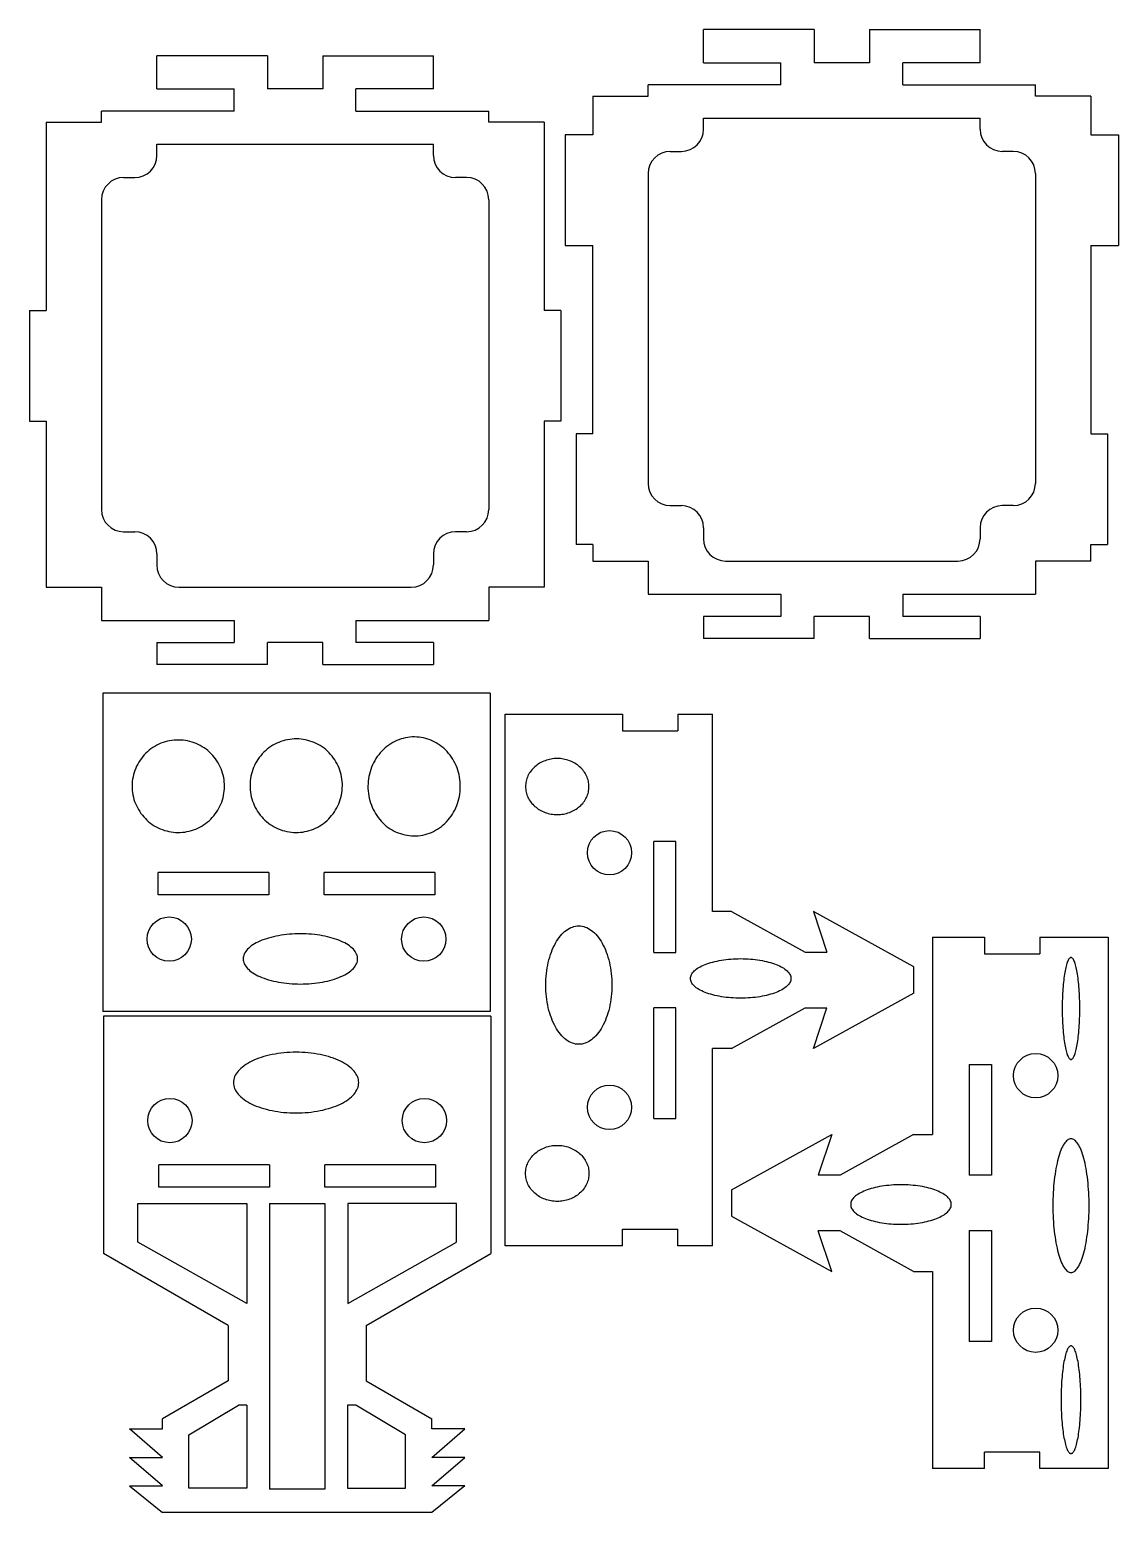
# Model space of a CAD drawing. Header units: inches. Extents: x 24 to 382, y 5 to 151.
# Drawn here: x 283.5 to 381.9, y 16.6 to 150.6 of the extents above; entities that cross this region are included whole.
import ezdxf

# ---------------------------------------------------------------- set-up
doc = ezdxf.new("R2010")
doc.units = ezdxf.units.IN
doc.header["$MEASUREMENT"] = 0
doc.layers.add('LAYER01', color=7, linetype='Continuous')

msp = doc.modelspace()

# ---------------------------------------------------------------- linework, layer by layer
at = {"color": 1}
for p, q in [((354.45, 150.58), (344.45, 150.58)), ((344.45, 147.58), (344.45, 150.58)), ((354.45, 150.58), (354.45, 147.58)), ((359.45, 150.58), (369.45, 150.58)), ((359.45, 150.58), (359.45, 147.58)), ((369.45, 147.58), (369.45, 150.58)), ((305.04, 148.22), (295.04, 148.22)), ((295.04, 145.22), (295.04, 148.22)), ((305.04, 148.22), (305.04, 145.22)), ((310.04, 148.22), (320.04, 148.22)), ((310.04, 148.22), (310.04, 145.22)), ((320.04, 145.22), (320.04, 148.22)), ((344.45, 147.58), (351.45, 147.58)), ((351.45, 145.58), (351.45, 147.58)), ((359.45, 147.58), (354.45, 147.58)), ((369.45, 147.58), (362.45, 147.58)), ((362.45, 145.58), (362.45, 147.58)), ((295.04, 145.22), (302.04, 145.22)), ((302.04, 143.22), (302.04, 145.22)), ((310.04, 145.22), (305.04, 145.22)), ((320.04, 145.22), (313.04, 145.22)), ((313.04, 143.22), (313.04, 145.22)), ((339.45, 144.58), (339.45, 145.58)), ((351.45, 145.58), (339.45, 145.58)), ((362.45, 145.58), (374.45, 145.58)), ((374.45, 144.58), (374.45, 145.58)), ((334.45, 144.58), (334.45, 141.08)), ((334.45, 144.58), (339.45, 144.58)), ((379.45, 144.58), (374.45, 144.58)), ((379.45, 144.58), (379.45, 141.08)), ((285.04, 142.22), (285.04, 125.22)), ((285.04, 142.22), (290.04, 142.22)), ((290.04, 142.22), (290.04, 143.22)), ((302.04, 143.22), (290.04, 143.22)), ((313.04, 143.22), (325.04, 143.22)), ((325.04, 142.22), (325.04, 143.22)), ((330.04, 142.22), (325.04, 142.22)), ((330.04, 142.22), (330.04, 125.22)), ((344.45, 141.58), (344.45, 142.58)), ((344.45, 142.58), (369.45, 142.58)), ((369.45, 141.58), (369.45, 142.58)), ((334.45, 141.08), (331.95, 141.08)), ((331.95, 141.08), (331.95, 131.08)), ((379.45, 141.08), (381.95, 141.08)), ((381.95, 141.08), (381.95, 131.08)), ((295.04, 139.22), (295.04, 140.22)), ((295.04, 140.22), (320.04, 140.22)), ((320.04, 139.22), (320.04, 140.22)), ((341.45, 139.58), (342.45, 139.58)), ((372.45, 139.58), (371.45, 139.58)), ((292.04, 137.22), (293.04, 137.22)), ((323.04, 137.22), (322.04, 137.22)), ((339.45, 137.58), (339.45, 109.58)), ((374.45, 137.58), (374.45, 109.58)), ((290.04, 135.22), (290.04, 107.22)), ((325.04, 135.22), (325.04, 107.22)), ((331.95, 131.08), (334.45, 131.08)), ((334.45, 114.08), (334.45, 131.08)), ((379.45, 131.08), (379.45, 114.08)), ((379.45, 131.08), (381.95, 131.08)), ((283.54, 125.22), (285.04, 125.22)), ((283.54, 125.22), (283.54, 115.22)), ((331.54, 125.22), (330.04, 125.22)), ((331.54, 125.22), (331.54, 115.22)), ((283.54, 115.22), (285.04, 115.22)), ((285.04, 115.22), (285.04, 100.22)), ((330.04, 115.22), (330.04, 100.22)), ((331.54, 115.22), (330.04, 115.22)), ((334.45, 114.08), (332.95, 114.08)), ((332.95, 114.08), (332.95, 104.08)), ((379.45, 114.08), (380.95, 114.08)), ((380.95, 114.08), (380.95, 104.08)), ((341.45, 107.58), (342.45, 107.58)), ((372.45, 107.58), (371.45, 107.58)), ((292.04, 105.22), (293.04, 105.22)), ((323.04, 105.22), (322.04, 105.22)), ((344.45, 105.58), (344.45, 104.58)), ((369.45, 105.58), (369.45, 104.58)), ((295.04, 103.22), (295.04, 102.22)), ((320.04, 103.22), (320.04, 102.22)), ((334.45, 104.08), (332.95, 104.08)), ((334.45, 104.08), (334.45, 102.58)), ((379.45, 104.08), (380.95, 104.08)), ((379.45, 102.58), (379.45, 104.08)), ((334.45, 102.58), (339.45, 102.58)), ((339.45, 102.58), (339.45, 99.58)), ((346.45, 102.58), (367.45, 102.58)), ((379.45, 102.58), (374.45, 102.58)), ((374.45, 102.58), (374.45, 99.58)), ((285.04, 100.22), (290.04, 100.22)), ((290.04, 100.22), (290.04, 97.22)), ((297.04, 100.22), (318.04, 100.22)), ((330.04, 100.22), (325.04, 100.22)), ((325.04, 100.22), (325.04, 97.22)), ((339.45, 99.58), (351.45, 99.58)), ((351.45, 99.58), (351.45, 97.58)), ((362.45, 99.58), (374.45, 99.58)), ((362.45, 99.58), (362.45, 97.58)), ((290.04, 97.22), (302.04, 97.22)), ((302.04, 97.22), (302.04, 95.22)), ((313.04, 97.22), (325.04, 97.22)), ((313.04, 97.22), (313.04, 95.22)), ((344.45, 97.58), (344.45, 95.58)), ((351.45, 97.58), (344.45, 97.58)), ((354.45, 95.58), (354.45, 97.58)), ((359.45, 97.58), (354.45, 97.58)), ((359.45, 95.58), (359.45, 97.58)), ((369.45, 97.58), (362.45, 97.58)), ((369.45, 97.58), (369.45, 95.58)), ((295.04, 95.22), (295.04, 93.22)), ((295.04, 95.22), (302.04, 95.22)), ((310.04, 95.22), (305.04, 95.22)), ((305.04, 93.22), (305.04, 95.22)), ((310.04, 93.22), (310.04, 95.22)), ((320.04, 95.22), (313.04, 95.22)), ((320.04, 95.22), (320.04, 93.22)), ((354.45, 95.58), (344.45, 95.58)), ((359.45, 95.58), (369.45, 95.58)), ((305.04, 93.22), (295.04, 93.22)), ((310.04, 93.22), (320.04, 93.22)), ((325.16, 90.64), (290.16, 90.64)), ((290.16, 90.64), (290.16, 61.88)), ((325.16, 90.64), (325.16, 61.88)), ((326.51, 88.73), (337.12, 88.73)), ((326.51, 40.73), (326.51, 88.73)), ((337.12, 88.73), (337.12, 87.23)), ((342.12, 88.73), (345.27, 88.73)), ((342.12, 88.73), (342.12, 87.23)), ((345.27, 70.91), (345.27, 88.73)), ((337.12, 87.23), (342.12, 87.23)), ((339.95, 67.23), (339.95, 77.23)), ((341.95, 77.23), (339.95, 77.23)), ((341.95, 67.23), (341.95, 77.23)), ((305.16, 74.43), (295.16, 74.43)), ((295.16, 72.43), (295.16, 74.43)), ((305.16, 74.43), (305.16, 72.43)), ((320.16, 74.43), (310.16, 74.43)), ((310.16, 72.43), (310.16, 74.43)), ((320.16, 74.43), (320.16, 72.43)), ((305.16, 72.43), (295.16, 72.43)), ((320.16, 72.43), (310.16, 72.43)), ((346.98, 70.91), (345.27, 70.91)), ((346.98, 70.91), (353.63, 67.25)), ((363.45, 65.91), (354.38, 70.91)), ((354.38, 70.91), (355.6, 67.25)), ((365.15, 68.59), (365.15, 50.78)), ((365.15, 68.59), (369.85, 68.59)), ((369.85, 68.59), (369.85, 67.09)), ((374.85, 68.59), (381.02, 68.59)), ((374.85, 68.59), (374.85, 67.09)), ((381.02, 68.59), (381.02, 20.59)), ((339.95, 67.23), (341.95, 67.23)), ((353.63, 67.25), (355.6, 67.25)), ((369.85, 67.09), (374.85, 67.09)), ((363.45, 63.54), (363.45, 65.91)), ((363.45, 63.54), (354.38, 58.54)), ((325.16, 61.88), (290.16, 61.88)), ((339.95, 52.23), (339.95, 62.23)), ((341.95, 62.23), (339.95, 62.23)), ((341.95, 52.23), (341.95, 62.23)), ((346.98, 58.54), (353.63, 62.21)), ((353.63, 62.21), (355.6, 62.21)), ((354.38, 58.54), (355.6, 62.21)), ((325.22, 61.47), (290.22, 61.47)), ((290.22, 61.47), (290.22, 40.02)), ((325.22, 61.47), (325.22, 40.02)), ((345.27, 40.73), (345.27, 58.54)), ((346.98, 58.54), (345.27, 58.54)), ((368.47, 57.09), (370.47, 57.09)), ((368.47, 57.09), (368.47, 47.09)), ((370.47, 57.09), (370.47, 47.09)), ((339.95, 52.23), (341.95, 52.23)), ((346.97, 45.78), (356.04, 50.78)), ((356.04, 50.78), (354.81, 47.11)), ((363.43, 50.78), (356.79, 47.11)), ((363.43, 50.78), (365.15, 50.78)), ((305.22, 48.03), (295.22, 48.03)), ((295.22, 46.03), (295.22, 48.03)), ((305.22, 48.03), (305.22, 46.03)), ((320.22, 48.03), (310.22, 48.03)), ((310.22, 46.03), (310.22, 48.03)), ((320.22, 48.03), (320.22, 46.03)), ((356.79, 47.11), (354.81, 47.11)), ((370.47, 47.09), (368.47, 47.09)), ((305.22, 46.03), (295.22, 46.03)), ((320.22, 46.03), (310.22, 46.03)), ((346.97, 45.78), (346.97, 43.41)), ((293.32, 44.53), (303.16, 44.53)), ((293.32, 41.05), (293.32, 44.53)), ((303.16, 44.53), (303.16, 35.51)), ((305.23, 44.53), (305.23, 18.73)), ((305.23, 44.53), (310.22, 44.53)), ((310.22, 44.53), (310.22, 18.73)), ((322.12, 44.53), (312.29, 44.53)), ((312.29, 44.53), (312.29, 35.51)), ((322.12, 41.05), (322.12, 44.53)), ((346.97, 43.41), (356.04, 38.41)), ((337.12, 40.73), (337.12, 42.23)), ((337.12, 42.23), (342.12, 42.23)), ((342.12, 40.73), (342.12, 42.23)), ((356.04, 38.41), (354.81, 42.07)), ((356.79, 42.07), (354.81, 42.07)), ((363.43, 38.41), (356.79, 42.07)), ((368.47, 42.09), (368.47, 32.09)), ((368.47, 42.09), (370.47, 42.09)), ((370.47, 42.09), (370.47, 32.09)), ((303.16, 35.51), (293.32, 41.05)), ((312.29, 35.51), (322.12, 41.05)), ((337.12, 40.73), (326.51, 40.73)), ((345.27, 40.73), (342.12, 40.73)), ((301.5, 33.51), (290.22, 40.02)), ((313.95, 33.51), (325.22, 40.02)), ((363.43, 38.41), (365.15, 38.41)), ((365.15, 38.41), (365.15, 20.59)), ((301.5, 33.51), (301.5, 28.51)), ((313.95, 33.51), (313.95, 28.51)), ((370.47, 32.09), (368.47, 32.09)), ((301.5, 28.51), (295.56, 25.08)), ((313.95, 28.51), (319.89, 25.08)), ((297.93, 23.66), (302.42, 26.33)), ((303.18, 26.33), (302.42, 26.33)), ((303.18, 26.33), (303.18, 18.84)), ((313.03, 26.33), (312.27, 26.33)), ((312.27, 26.33), (312.27, 18.84)), ((317.51, 23.66), (313.03, 26.33)), ((292.58, 24.2), (295.56, 24.2)), ((295.56, 21.61), (292.58, 24.2)), ((295.56, 24.2), (295.56, 25.08)), ((319.89, 24.2), (319.89, 25.08)), ((322.87, 24.2), (319.89, 24.2)), ((319.89, 21.61), (322.87, 24.2)), ((297.93, 18.84), (297.93, 23.66)), ((317.51, 18.84), (317.51, 23.66)), ((292.58, 21.61), (295.56, 21.61)), ((295.56, 19.03), (292.58, 21.61)), ((322.87, 21.61), (319.89, 21.61)), ((319.89, 19.03), (322.87, 21.61)), ((374.85, 22.09), (369.85, 22.09)), ((369.85, 20.59), (369.85, 22.09)), ((374.85, 20.59), (374.85, 22.09)), ((369.85, 20.59), (365.15, 20.59)), ((381.02, 20.59), (374.85, 20.59)), ((292.58, 19.03), (295.56, 19.03)), ((292.58, 19.03), (295.56, 16.64)), ((303.18, 18.84), (297.93, 18.84)), ((312.27, 18.84), (317.51, 18.84)), ((322.87, 19.03), (319.89, 19.03)), ((322.87, 19.03), (319.89, 16.64)), ((310.22, 18.73), (305.23, 18.73)), ((319.89, 16.64), (295.56, 16.64))]:
    msp.add_line(p, q, dxfattribs=at)
for points in [[(296.95, 78.06, 0), (297.15, 78.07, 0), (297.36, 78.08, 0), (297.56, 78.1, 0), (297.76, 78.14, 0), (297.96, 78.18, 0), (298.16, 78.23, 0), (298.35, 78.3, 0), (298.55, 78.37, 0), (298.73, 78.45, 0), (298.92, 78.54, 0), (299.1, 78.64, 0), (299.27, 78.75, 0), (299.44, 78.87, 0), (299.6, 78.99, 0), (299.76, 79.12, 0), (299.91, 79.27, 0), (300.05, 79.41, 0), (300.18, 79.57, 0), (300.31, 79.73, 0), (300.43, 79.89, 0), (300.54, 80.07, 0), (300.64, 80.24, 0), (300.74, 80.43, 0), (300.82, 80.61, 0), (300.9, 80.8, 0), (300.96, 81, 0), (301.02, 81.2, 0), (301.06, 81.39, 0), (301.1, 81.6, 0), (301.13, 81.8, 0), (301.14, 82, 0), (301.15, 82.21, 0), (301.15, 82.41, 0), (301.13, 82.62, 0), (301.11, 82.82, 0), (301.08, 83.02, 0), (301.03, 83.22, 0), (300.98, 83.42, 0), (300.92, 83.62, 0), (300.84, 83.81, 0), (300.76, 84, 0), (300.67, 84.18, 0), (300.57, 84.36, 0), (300.46, 84.53, 0), (300.35, 84.7, 0), (300.22, 84.86, 0), (300.09, 85.02, 0), (299.95, 85.17, 0), (299.8, 85.31, 0), (299.65, 85.45, 0), (299.49, 85.57, 0), (299.32, 85.69, 0), (299.15, 85.8, 0), (298.97, 85.91, 0), (298.79, 86, 0), (298.6, 86.08, 0), (298.41, 86.16, 0), (298.22, 86.23, 0), (298.02, 86.28, 0), (297.82, 86.33, 0), (297.62, 86.36, 0), (297.41, 86.39, 0), (297.21, 86.41, 0), (297.01, 86.41, 0), (296.8, 86.41, 0), (296.6, 86.4, 0), (296.39, 86.37, 0), (296.19, 86.34, 0), (295.99, 86.3, 0), (295.79, 86.24, 0), (295.6, 86.18, 0), (295.41, 86.11, 0), (295.22, 86.03, 0), (295.03, 85.93, 0), (294.86, 85.83, 0), (294.68, 85.73, 0), (294.51, 85.61, 0), (294.35, 85.48, 0), (294.19, 85.35, 0), (294.04, 85.21, 0), (293.9, 85.06, 0), (293.77, 84.91, 0), (293.64, 84.75, 0), (293.52, 84.58, 0), (293.41, 84.41, 0), (293.31, 84.23, 0), (293.21, 84.05, 0), (293.13, 83.86, 0), (293.05, 83.67, 0), (292.99, 83.48, 0), (292.93, 83.28, 0), (292.89, 83.08, 0), (292.85, 82.88, 0), (292.82, 82.68, 0), (292.81, 82.47, 0), (292.8, 82.27, 0), (292.8, 82.06, 0), (292.82, 81.86, 0), (292.84, 81.66, 0), (292.88, 81.45, 0), (292.92, 81.25, 0), (292.97, 81.05, 0), (293.03, 80.86, 0), (293.11, 80.67, 0), (293.19, 80.48, 0), (293.28, 80.3, 0), (293.38, 80.12, 0), (293.49, 79.94, 0), (293.6, 79.78, 0), (293.73, 79.61, 0), (293.86, 79.46, 0), (294, 79.31, 0), (294.15, 79.16, 0), (294.3, 79.03, 0), (294.46, 78.9, 0), (294.63, 78.78, 0), (294.8, 78.67, 0), (294.98, 78.57, 0), (295.16, 78.48, 0), (295.35, 78.39, 0), (295.54, 78.32, 0), (295.74, 78.25, 0), (295.93, 78.2, 0), (296.13, 78.15, 0), (296.33, 78.11, 0), (296.54, 78.09, 0), (296.74, 78.07, 0), (296.95, 78.06, 0)], [(307.61, 78.06, 0), (307.81, 78.06, 0), (308.02, 78.08, 0), (308.22, 78.1, 0), (308.42, 78.14, 0), (308.62, 78.18, 0), (308.82, 78.23, 0), (309.01, 78.3, 0), (309.21, 78.37, 0), (309.39, 78.45, 0), (309.58, 78.55, 0), (309.76, 78.65, 0), (309.93, 78.76, 0), (310.1, 78.88, 0), (310.26, 79, 0), (310.42, 79.14, 0), (310.57, 79.28, 0), (310.71, 79.43, 0), (310.84, 79.58, 0), (310.97, 79.75, 0), (311.09, 79.91, 0), (311.2, 80.09, 0), (311.3, 80.27, 0), (311.4, 80.45, 0), (311.48, 80.64, 0), (311.56, 80.84, 0), (311.62, 81.03, 0), (311.68, 81.23, 0), (311.73, 81.43, 0), (311.76, 81.64, 0), (311.79, 81.84, 0), (311.8, 82.05, 0), (311.81, 82.26, 0), (311.81, 82.46, 0), (311.79, 82.67, 0), (311.77, 82.88, 0), (311.74, 83.08, 0), (311.69, 83.29, 0), (311.64, 83.49, 0), (311.58, 83.68, 0), (311.51, 83.88, 0), (311.42, 84.07, 0), (311.33, 84.25, 0), (311.23, 84.43, 0), (311.12, 84.61, 0), (311.01, 84.78, 0), (310.88, 84.95, 0), (310.75, 85.1, 0), (310.61, 85.25, 0), (310.46, 85.4, 0), (310.31, 85.54, 0), (310.15, 85.66, 0), (309.98, 85.78, 0), (309.81, 85.9, 0), (309.63, 86, 0), (309.45, 86.09, 0), (309.26, 86.18, 0), (309.07, 86.26, 0), (308.88, 86.32, 0), (308.68, 86.38, 0), (308.48, 86.43, 0), (308.28, 86.46, 0), (308.08, 86.49, 0), (307.87, 86.51, 0), (307.67, 86.51, 0), (307.46, 86.51, 0), (307.26, 86.5, 0), (307.05, 86.47, 0), (306.85, 86.44, 0), (306.65, 86.39, 0), (306.45, 86.34, 0), (306.26, 86.28, 0), (306.07, 86.2, 0), (305.88, 86.12, 0), (305.69, 86.03, 0), (305.52, 85.93, 0), (305.34, 85.82, 0), (305.17, 85.7, 0), (305.01, 85.57, 0), (304.85, 85.44, 0), (304.71, 85.3, 0), (304.56, 85.15, 0), (304.43, 84.99, 0), (304.3, 84.83, 0), (304.18, 84.66, 0), (304.07, 84.49, 0), (303.97, 84.31, 0), (303.87, 84.12, 0), (303.79, 83.93, 0), (303.72, 83.74, 0), (303.65, 83.54, 0), (303.59, 83.34, 0), (303.55, 83.14, 0), (303.51, 82.94, 0), (303.48, 82.73, 0), (303.47, 82.52, 0), (303.46, 82.32, 0), (303.46, 82.11, 0), (303.48, 81.9, 0), (303.5, 81.7, 0), (303.54, 81.49, 0), (303.58, 81.29, 0), (303.63, 81.09, 0), (303.7, 80.89, 0), (303.77, 80.7, 0), (303.85, 80.51, 0), (303.94, 80.32, 0), (304.04, 80.14, 0), (304.15, 79.96, 0), (304.26, 79.79, 0), (304.39, 79.63, 0), (304.52, 79.47, 0), (304.66, 79.32, 0), (304.81, 79.18, 0), (304.96, 79.04, 0), (305.12, 78.91, 0), (305.29, 78.79, 0), (305.46, 78.68, 0), (305.64, 78.57, 0), (305.82, 78.48, 0), (306.01, 78.39, 0), (306.2, 78.32, 0), (306.4, 78.25, 0), (306.59, 78.2, 0), (306.79, 78.15, 0), (306.99, 78.11, 0), (307.2, 78.08, 0), (307.4, 78.07, 0), (307.61, 78.06, 0)], [(318.26, 77.74, 0), (318.47, 77.75, 0), (318.67, 77.76, 0), (318.88, 77.79, 0), (319.08, 77.82, 0), (319.28, 77.87, 0), (319.48, 77.93, 0), (319.67, 78, 0), (319.86, 78.07, 0), (320.05, 78.16, 0), (320.24, 78.26, 0), (320.42, 78.37, 0), (320.59, 78.48, 0), (320.76, 78.61, 0), (320.92, 78.74, 0), (321.08, 78.88, 0), (321.23, 79.03, 0), (321.37, 79.19, 0), (321.5, 79.36, 0), (321.63, 79.53, 0), (321.75, 79.71, 0), (321.86, 79.89, 0), (321.96, 80.08, 0), (322.06, 80.28, 0), (322.14, 80.48, 0), (322.22, 80.68, 0), (322.28, 80.89, 0), (322.34, 81.1, 0), (322.39, 81.32, 0), (322.42, 81.53, 0), (322.45, 81.75, 0), (322.47, 81.97, 0), (322.47, 82.19, 0), (322.47, 82.41, 0), (322.45, 82.63, 0), (322.43, 82.84, 0), (322.4, 83.06, 0), (322.35, 83.28, 0), (322.3, 83.49, 0), (322.24, 83.7, 0), (322.17, 83.9, 0), (322.08, 84.1, 0), (321.99, 84.3, 0), (321.89, 84.49, 0), (321.79, 84.68, 0), (321.67, 84.86, 0), (321.54, 85.03, 0), (321.41, 85.2, 0), (321.27, 85.36, 0), (321.12, 85.51, 0), (320.97, 85.66, 0), (320.81, 85.79, 0), (320.64, 85.92, 0), (320.47, 86.04, 0), (320.29, 86.15, 0), (320.11, 86.25, 0), (319.92, 86.34, 0), (319.73, 86.42, 0), (319.54, 86.49, 0), (319.34, 86.55, 0), (319.14, 86.6, 0), (318.94, 86.64, 0), (318.74, 86.67, 0), (318.53, 86.68, 0), (318.33, 86.69, 0), (318.12, 86.69, 0), (317.92, 86.67, 0), (317.72, 86.65, 0), (317.51, 86.61, 0), (317.31, 86.56, 0), (317.12, 86.51, 0), (316.92, 86.44, 0), (316.73, 86.36, 0), (316.54, 86.27, 0), (316.36, 86.18, 0), (316.18, 86.07, 0), (316, 85.95, 0), (315.84, 85.83, 0), (315.67, 85.69, 0), (315.52, 85.55, 0), (315.37, 85.4, 0), (315.22, 85.24, 0), (315.09, 85.08, 0), (314.96, 84.91, 0), (314.84, 84.73, 0), (314.73, 84.54, 0), (314.63, 84.35, 0), (314.54, 84.16, 0), (314.45, 83.96, 0), (314.38, 83.75, 0), (314.31, 83.54, 0), (314.25, 83.33, 0), (314.21, 83.12, 0), (314.17, 82.9, 0), (314.14, 82.69, 0), (314.13, 82.47, 0), (314.12, 82.25, 0), (314.12, 82.03, 0), (314.14, 81.81, 0), (314.16, 81.59, 0), (314.2, 81.37, 0), (314.24, 81.16, 0), (314.29, 80.95, 0), (314.35, 80.74, 0), (314.43, 80.53, 0), (314.51, 80.33, 0), (314.6, 80.14, 0), (314.7, 79.94, 0), (314.81, 79.76, 0), (314.92, 79.58, 0), (315.05, 79.4, 0), (315.18, 79.24, 0), (315.32, 79.08, 0), (315.47, 78.92, 0), (315.62, 78.78, 0), (315.78, 78.64, 0), (315.95, 78.51, 0), (316.12, 78.4, 0), (316.3, 78.29, 0), (316.48, 78.19, 0), (316.67, 78.1, 0), (316.86, 78.02, 0), (317.05, 77.95, 0), (317.25, 77.89, 0), (317.45, 77.84, 0), (317.65, 77.8, 0), (317.86, 77.77, 0), (318.06, 77.75, 0), (318.26, 77.74, 0)], [(328.37, 82.2, 0), (328.37, 82.08, 0), (328.38, 81.96, 0), (328.4, 81.83, 0), (328.42, 81.71, 0), (328.45, 81.59, 0), (328.49, 81.47, 0), (328.53, 81.35, 0), (328.58, 81.23, 0), (328.64, 81.12, 0), (328.7, 81.01, 0), (328.77, 80.9, 0), (328.85, 80.8, 0), (328.93, 80.69, 0), (329.02, 80.6, 0), (329.11, 80.5, 0), (329.21, 80.41, 0), (329.31, 80.33, 0), (329.41, 80.25, 0), (329.52, 80.17, 0), (329.64, 80.1, 0), (329.76, 80.03, 0), (329.88, 79.97, 0), (330.01, 79.91, 0), (330.13, 79.86, 0), (330.27, 79.82, 0), (330.4, 79.78, 0), (330.53, 79.75, 0), (330.67, 79.72, 0), (330.81, 79.7, 0), (330.95, 79.68, 0), (331.09, 79.67, 0), (331.23, 79.67, 0), (331.37, 79.67, 0), (331.51, 79.68, 0), (331.65, 79.7, 0), (331.79, 79.72, 0), (331.93, 79.75, 0), (332.06, 79.78, 0), (332.19, 79.82, 0), (332.33, 79.86, 0), (332.45, 79.91, 0), (332.58, 79.97, 0), (332.7, 80.03, 0), (332.82, 80.1, 0), (332.94, 80.17, 0), (333.05, 80.25, 0), (333.15, 80.33, 0), (333.25, 80.41, 0), (333.35, 80.5, 0), (333.44, 80.6, 0), (333.53, 80.69, 0), (333.61, 80.8, 0), (333.69, 80.9, 0), (333.75, 81.01, 0), (333.82, 81.12, 0), (333.87, 81.23, 0), (333.93, 81.35, 0), (333.97, 81.47, 0), (334.01, 81.59, 0), (334.04, 81.71, 0), (334.06, 81.83, 0), (334.08, 81.96, 0), (334.09, 82.08, 0), (334.09, 82.2, 0), (334.09, 82.33, 0), (334.08, 82.45, 0), (334.06, 82.58, 0), (334.04, 82.7, 0), (334.01, 82.82, 0), (333.97, 82.94, 0), (333.93, 83.06, 0), (333.87, 83.17, 0), (333.82, 83.29, 0), (333.75, 83.4, 0), (333.69, 83.51, 0), (333.61, 83.61, 0), (333.53, 83.71, 0), (333.44, 83.81, 0), (333.35, 83.91, 0), (333.25, 84, 0), (333.15, 84.08, 0), (333.05, 84.16, 0), (332.94, 84.24, 0), (332.82, 84.31, 0), (332.7, 84.38, 0), (332.58, 84.44, 0), (332.45, 84.49, 0), (332.33, 84.54, 0), (332.19, 84.59, 0), (332.06, 84.63, 0), (331.93, 84.66, 0), (331.79, 84.69, 0), (331.65, 84.71, 0), (331.51, 84.73, 0), (331.37, 84.73, 0), (331.23, 84.74, 0), (331.09, 84.73, 0), (330.95, 84.73, 0), (330.81, 84.71, 0), (330.67, 84.69, 0), (330.53, 84.66, 0), (330.4, 84.63, 0), (330.27, 84.59, 0), (330.13, 84.54, 0), (330.01, 84.49, 0), (329.88, 84.44, 0), (329.76, 84.38, 0), (329.64, 84.31, 0), (329.52, 84.24, 0), (329.41, 84.16, 0), (329.31, 84.08, 0), (329.21, 84, 0), (329.11, 83.91, 0), (329.02, 83.81, 0), (328.93, 83.71, 0), (328.85, 83.61, 0), (328.77, 83.51, 0), (328.7, 83.4, 0), (328.64, 83.29, 0), (328.58, 83.17, 0), (328.53, 83.06, 0), (328.49, 82.94, 0), (328.45, 82.82, 0), (328.42, 82.7, 0), (328.4, 82.58, 0), (328.38, 82.45, 0), (328.37, 82.33, 0), (328.37, 82.2, 0)], [(313.19, 66.64, 0), (313.19, 66.75, 0), (313.17, 66.86, 0), (313.14, 66.97, 0), (313.1, 67.08, 0), (313.04, 67.19, 0), (312.97, 67.3, 0), (312.89, 67.4, 0), (312.8, 67.51, 0), (312.7, 67.61, 0), (312.58, 67.71, 0), (312.46, 67.81, 0), (312.32, 67.9, 0), (312.18, 67.99, 0), (312.02, 68.08, 0), (311.85, 68.16, 0), (311.68, 68.24, 0), (311.49, 68.32, 0), (311.3, 68.39, 0), (311.1, 68.46, 0), (310.89, 68.52, 0), (310.68, 68.58, 0), (310.46, 68.64, 0), (310.23, 68.69, 0), (310, 68.73, 0), (309.76, 68.77, 0), (309.52, 68.81, 0), (309.28, 68.84, 0), (309.03, 68.86, 0), (308.78, 68.88, 0), (308.53, 68.9, 0), (308.27, 68.9, 0), (308.02, 68.91, 0), (307.76, 68.9, 0), (307.51, 68.9, 0), (307.26, 68.88, 0), (307.01, 68.86, 0), (306.76, 68.84, 0), (306.52, 68.81, 0), (306.27, 68.77, 0), (306.04, 68.73, 0), (305.81, 68.69, 0), (305.58, 68.64, 0), (305.36, 68.58, 0), (305.14, 68.52, 0), (304.94, 68.46, 0), (304.73, 68.39, 0), (304.54, 68.32, 0), (304.36, 68.24, 0), (304.18, 68.16, 0), (304.02, 68.08, 0), (303.86, 67.99, 0), (303.71, 67.9, 0), (303.58, 67.81, 0), (303.45, 67.71, 0), (303.34, 67.61, 0), (303.24, 67.51, 0), (303.15, 67.4, 0), (303.07, 67.3, 0), (303, 67.19, 0), (302.94, 67.08, 0), (302.9, 66.97, 0), (302.87, 66.86, 0), (302.85, 66.75, 0), (302.84, 66.64, 0), (302.85, 66.53, 0), (302.87, 66.42, 0), (302.9, 66.31, 0), (302.94, 66.2, 0), (303, 66.09, 0), (303.07, 65.98, 0), (303.15, 65.88, 0), (303.24, 65.77, 0), (303.34, 65.67, 0), (303.45, 65.57, 0), (303.58, 65.48, 0), (303.71, 65.38, 0), (303.86, 65.29, 0), (304.02, 65.2, 0), (304.18, 65.12, 0), (304.36, 65.04, 0), (304.54, 64.96, 0), (304.73, 64.89, 0), (304.94, 64.82, 0), (305.14, 64.76, 0), (305.36, 64.7, 0), (305.58, 64.64, 0), (305.81, 64.59, 0), (306.04, 64.55, 0), (306.27, 64.51, 0), (306.52, 64.47, 0), (306.76, 64.44, 0), (307.01, 64.42, 0), (307.26, 64.4, 0), (307.51, 64.38, 0), (307.76, 64.38, 0), (308.02, 64.37, 0), (308.27, 64.38, 0), (308.53, 64.38, 0), (308.78, 64.4, 0), (309.03, 64.42, 0), (309.28, 64.44, 0), (309.52, 64.47, 0), (309.76, 64.51, 0), (310, 64.55, 0), (310.23, 64.59, 0), (310.46, 64.64, 0), (310.68, 64.7, 0), (310.89, 64.76, 0), (311.1, 64.82, 0), (311.3, 64.89, 0), (311.49, 64.96, 0), (311.68, 65.04, 0), (311.85, 65.12, 0), (312.02, 65.2, 0), (312.18, 65.29, 0), (312.32, 65.38, 0), (312.46, 65.48, 0), (312.58, 65.57, 0), (312.7, 65.67, 0), (312.8, 65.77, 0), (312.89, 65.88, 0), (312.97, 65.98, 0), (313.04, 66.09, 0), (313.1, 66.2, 0), (313.14, 66.31, 0), (313.17, 66.42, 0), (313.19, 66.53, 0), (313.19, 66.64, 0)], [(333.18, 58.93, 0), (333.03, 58.93, 0), (332.89, 58.95, 0), (332.74, 58.99, 0), (332.6, 59.03, 0), (332.45, 59.09, 0), (332.31, 59.16, 0), (332.17, 59.24, 0), (332.04, 59.33, 0), (331.9, 59.44, 0), (331.77, 59.56, 0), (331.64, 59.69, 0), (331.52, 59.83, 0), (331.4, 59.98, 0), (331.28, 60.14, 0), (331.17, 60.31, 0), (331.07, 60.49, 0), (330.97, 60.68, 0), (330.87, 60.88, 0), (330.78, 61.09, 0), (330.7, 61.3, 0), (330.62, 61.52, 0), (330.55, 61.75, 0), (330.48, 61.99, 0), (330.42, 62.23, 0), (330.37, 62.47, 0), (330.32, 62.72, 0), (330.28, 62.97, 0), (330.25, 63.23, 0), (330.23, 63.49, 0), (330.21, 63.75, 0), (330.2, 64.01, 0), (330.19, 64.27, 0), (330.2, 64.53, 0), (330.21, 64.8, 0), (330.23, 65.06, 0), (330.25, 65.31, 0), (330.28, 65.57, 0), (330.32, 65.82, 0), (330.37, 66.07, 0), (330.42, 66.32, 0), (330.48, 66.56, 0), (330.55, 66.79, 0), (330.62, 67.02, 0), (330.7, 67.24, 0), (330.78, 67.46, 0), (330.87, 67.66, 0), (330.97, 67.86, 0), (331.07, 68.05, 0), (331.17, 68.23, 0), (331.28, 68.4, 0), (331.4, 68.56, 0), (331.52, 68.72, 0), (331.64, 68.86, 0), (331.77, 68.99, 0), (331.9, 69.1, 0), (332.04, 69.21, 0), (332.17, 69.3, 0), (332.31, 69.39, 0), (332.45, 69.46, 0), (332.6, 69.51, 0), (332.74, 69.56, 0), (332.89, 69.59, 0), (333.03, 69.61, 0), (333.18, 69.62, 0), (333.33, 69.61, 0), (333.47, 69.59, 0), (333.62, 69.56, 0), (333.76, 69.51, 0), (333.91, 69.46, 0), (334.05, 69.39, 0), (334.19, 69.3, 0), (334.32, 69.21, 0), (334.46, 69.1, 0), (334.59, 68.99, 0), (334.72, 68.86, 0), (334.84, 68.72, 0), (334.96, 68.56, 0), (335.07, 68.4, 0), (335.19, 68.23, 0), (335.29, 68.05, 0), (335.39, 67.86, 0), (335.49, 67.66, 0), (335.58, 67.46, 0), (335.66, 67.24, 0), (335.74, 67.02, 0), (335.81, 66.79, 0), (335.88, 66.56, 0), (335.94, 66.32, 0), (335.99, 66.07, 0), (336.04, 65.82, 0), (336.08, 65.57, 0), (336.11, 65.31, 0), (336.13, 65.06, 0), (336.15, 64.8, 0), (336.16, 64.53, 0), (336.17, 64.27, 0), (336.16, 64.01, 0), (336.15, 63.75, 0), (336.13, 63.49, 0), (336.11, 63.23, 0), (336.08, 62.97, 0), (336.04, 62.72, 0), (335.99, 62.47, 0), (335.94, 62.23, 0), (335.88, 61.99, 0), (335.81, 61.75, 0), (335.74, 61.52, 0), (335.66, 61.3, 0), (335.58, 61.09, 0), (335.49, 60.88, 0), (335.39, 60.68, 0), (335.29, 60.49, 0), (335.19, 60.31, 0), (335.07, 60.14, 0), (334.96, 59.98, 0), (334.84, 59.83, 0), (334.72, 59.69, 0), (334.59, 59.56, 0), (334.46, 59.44, 0), (334.32, 59.33, 0), (334.19, 59.24, 0), (334.05, 59.16, 0), (333.91, 59.09, 0), (333.76, 59.03, 0), (333.62, 58.99, 0), (333.47, 58.95, 0), (333.33, 58.93, 0), (333.18, 58.93, 0)], [(352.35, 64.87, 0), (352.34, 64.78, 0), (352.33, 64.7, 0), (352.3, 64.61, 0), (352.26, 64.52, 0), (352.21, 64.44, 0), (352.15, 64.35, 0), (352.08, 64.27, 0), (352, 64.19, 0), (351.91, 64.11, 0), (351.81, 64.03, 0), (351.7, 63.95, 0), (351.58, 63.88, 0), (351.46, 63.81, 0), (351.32, 63.74, 0), (351.17, 63.67, 0), (351.02, 63.61, 0), (350.86, 63.55, 0), (350.69, 63.49, 0), (350.51, 63.44, 0), (350.33, 63.39, 0), (350.14, 63.34, 0), (349.95, 63.3, 0), (349.75, 63.26, 0), (349.55, 63.22, 0), (349.34, 63.19, 0), (349.13, 63.16, 0), (348.91, 63.14, 0), (348.69, 63.12, 0), (348.48, 63.11, 0), (348.25, 63.09, 0), (348.03, 63.09, 0), (347.81, 63.09, 0), (347.59, 63.09, 0), (347.36, 63.09, 0), (347.14, 63.11, 0), (346.92, 63.12, 0), (346.71, 63.14, 0), (346.49, 63.16, 0), (346.28, 63.19, 0), (346.07, 63.22, 0), (345.87, 63.26, 0), (345.67, 63.3, 0), (345.47, 63.34, 0), (345.29, 63.39, 0), (345.1, 63.44, 0), (344.93, 63.49, 0), (344.76, 63.55, 0), (344.6, 63.61, 0), (344.44, 63.67, 0), (344.3, 63.74, 0), (344.16, 63.81, 0), (344.03, 63.88, 0), (343.91, 63.95, 0), (343.8, 64.03, 0), (343.7, 64.11, 0), (343.61, 64.19, 0), (343.53, 64.27, 0), (343.46, 64.35, 0), (343.4, 64.44, 0), (343.36, 64.52, 0), (343.32, 64.61, 0), (343.29, 64.7, 0), (343.27, 64.78, 0), (343.27, 64.87, 0), (343.27, 64.96, 0), (343.29, 65.05, 0), (343.32, 65.13, 0), (343.36, 65.22, 0), (343.4, 65.3, 0), (343.46, 65.39, 0), (343.53, 65.47, 0), (343.61, 65.55, 0), (343.7, 65.63, 0), (343.8, 65.71, 0), (343.91, 65.79, 0), (344.03, 65.86, 0), (344.16, 65.93, 0), (344.3, 66, 0), (344.44, 66.07, 0), (344.6, 66.13, 0), (344.76, 66.19, 0), (344.93, 66.25, 0), (345.1, 66.3, 0), (345.29, 66.35, 0), (345.47, 66.4, 0), (345.67, 66.44, 0), (345.87, 66.48, 0), (346.07, 66.52, 0), (346.28, 66.55, 0), (346.49, 66.58, 0), (346.71, 66.6, 0), (346.92, 66.62, 0), (347.14, 66.64, 0), (347.36, 66.65, 0), (347.59, 66.65, 0), (347.81, 66.66, 0), (348.03, 66.65, 0), (348.25, 66.65, 0), (348.48, 66.64, 0), (348.69, 66.62, 0), (348.91, 66.6, 0), (349.13, 66.58, 0), (349.34, 66.55, 0), (349.55, 66.52, 0), (349.75, 66.48, 0), (349.95, 66.44, 0), (350.14, 66.4, 0), (350.33, 66.35, 0), (350.51, 66.3, 0), (350.69, 66.25, 0), (350.86, 66.19, 0), (351.02, 66.13, 0), (351.17, 66.07, 0), (351.32, 66, 0), (351.46, 65.93, 0), (351.58, 65.86, 0), (351.7, 65.79, 0), (351.81, 65.71, 0), (351.91, 65.63, 0), (352, 65.55, 0), (352.08, 65.47, 0), (352.15, 65.39, 0), (352.21, 65.3, 0), (352.26, 65.22, 0), (352.3, 65.13, 0), (352.33, 65.05, 0), (352.34, 64.96, 0), (352.35, 64.87, 0)], [(377.66, 66.76, 0), (377.63, 66.76, 0), (377.59, 66.74, 0), (377.55, 66.71, 0), (377.51, 66.68, 0), (377.47, 66.63, 0), (377.44, 66.57, 0), (377.4, 66.5, 0), (377.36, 66.41, 0), (377.33, 66.32, 0), (377.29, 66.22, 0), (377.26, 66.11, 0), (377.23, 65.99, 0), (377.19, 65.86, 0), (377.16, 65.72, 0), (377.13, 65.57, 0), (377.11, 65.42, 0), (377.08, 65.25, 0), (377.05, 65.08, 0), (377.03, 64.9, 0), (377.01, 64.72, 0), (376.99, 64.53, 0), (376.97, 64.33, 0), (376.95, 64.13, 0), (376.94, 63.92, 0), (376.92, 63.71, 0), (376.91, 63.5, 0), (376.9, 63.28, 0), (376.89, 63.06, 0), (376.88, 62.83, 0), (376.88, 62.61, 0), (376.88, 62.38, 0), (376.88, 62.16, 0), (376.88, 61.93, 0), (376.88, 61.71, 0), (376.88, 61.48, 0), (376.89, 61.26, 0), (376.9, 61.04, 0), (376.91, 60.82, 0), (376.92, 60.61, 0), (376.94, 60.4, 0), (376.95, 60.19, 0), (376.97, 59.99, 0), (376.99, 59.79, 0), (377.01, 59.6, 0), (377.03, 59.41, 0), (377.05, 59.24, 0), (377.08, 59.06, 0), (377.11, 58.9, 0), (377.13, 58.74, 0), (377.16, 58.6, 0), (377.19, 58.46, 0), (377.23, 58.33, 0), (377.26, 58.21, 0), (377.29, 58.1, 0), (377.33, 57.99, 0), (377.36, 57.9, 0), (377.4, 57.82, 0), (377.44, 57.75, 0), (377.47, 57.69, 0), (377.51, 57.64, 0), (377.55, 57.6, 0), (377.59, 57.57, 0), (377.63, 57.56, 0), (377.66, 57.55, 0), (377.7, 57.56, 0), (377.74, 57.57, 0), (377.78, 57.6, 0), (377.82, 57.64, 0), (377.86, 57.69, 0), (377.89, 57.75, 0), (377.93, 57.82, 0), (377.97, 57.9, 0), (378, 57.99, 0), (378.04, 58.1, 0), (378.07, 58.21, 0), (378.1, 58.33, 0), (378.13, 58.46, 0), (378.17, 58.6, 0), (378.19, 58.74, 0), (378.22, 58.9, 0), (378.25, 59.06, 0), (378.27, 59.24, 0), (378.3, 59.41, 0), (378.32, 59.6, 0), (378.34, 59.79, 0), (378.36, 59.99, 0), (378.38, 60.19, 0), (378.39, 60.4, 0), (378.41, 60.61, 0), (378.42, 60.82, 0), (378.43, 61.04, 0), (378.44, 61.26, 0), (378.45, 61.48, 0), (378.45, 61.71, 0), (378.45, 61.93, 0), (378.45, 62.16, 0), (378.45, 62.38, 0), (378.45, 62.61, 0), (378.45, 62.83, 0), (378.44, 63.06, 0), (378.43, 63.28, 0), (378.42, 63.5, 0), (378.41, 63.71, 0), (378.39, 63.92, 0), (378.38, 64.13, 0), (378.36, 64.33, 0), (378.34, 64.53, 0), (378.32, 64.72, 0), (378.3, 64.9, 0), (378.27, 65.08, 0), (378.25, 65.25, 0), (378.22, 65.42, 0), (378.19, 65.57, 0), (378.17, 65.72, 0), (378.13, 65.86, 0), (378.1, 65.99, 0), (378.07, 66.11, 0), (378.04, 66.22, 0), (378, 66.32, 0), (377.97, 66.41, 0), (377.93, 66.5, 0), (377.89, 66.57, 0), (377.86, 66.63, 0), (377.82, 66.68, 0), (377.78, 66.71, 0), (377.74, 66.74, 0), (377.7, 66.76, 0), (377.66, 66.76, 0)], [(313.29, 55.46, 0), (313.28, 55.6, 0), (313.26, 55.73, 0), (313.23, 55.86, 0), (313.18, 56, 0), (313.12, 56.13, 0), (313.04, 56.26, 0), (312.96, 56.38, 0), (312.86, 56.51, 0), (312.74, 56.63, 0), (312.62, 56.75, 0), (312.48, 56.87, 0), (312.33, 56.98, 0), (312.17, 57.09, 0), (312, 57.2, 0), (311.82, 57.3, 0), (311.63, 57.4, 0), (311.43, 57.49, 0), (311.22, 57.58, 0), (311, 57.66, 0), (310.77, 57.74, 0), (310.54, 57.81, 0), (310.29, 57.88, 0), (310.05, 57.94, 0), (309.79, 57.99, 0), (309.53, 58.04, 0), (309.27, 58.08, 0), (309, 58.12, 0), (308.73, 58.15, 0), (308.46, 58.17, 0), (308.18, 58.19, 0), (307.9, 58.2, 0), (307.63, 58.2, 0), (307.35, 58.2, 0), (307.07, 58.19, 0), (306.79, 58.17, 0), (306.52, 58.15, 0), (306.25, 58.12, 0), (305.98, 58.08, 0), (305.72, 58.04, 0), (305.46, 57.99, 0), (305.2, 57.94, 0), (304.96, 57.88, 0), (304.71, 57.81, 0), (304.48, 57.74, 0), (304.25, 57.66, 0), (304.03, 57.58, 0), (303.82, 57.49, 0), (303.62, 57.4, 0), (303.43, 57.3, 0), (303.25, 57.2, 0), (303.08, 57.09, 0), (302.92, 56.98, 0), (302.77, 56.87, 0), (302.63, 56.75, 0), (302.51, 56.63, 0), (302.39, 56.51, 0), (302.29, 56.38, 0), (302.21, 56.26, 0), (302.13, 56.13, 0), (302.07, 56, 0), (302.02, 55.86, 0), (301.99, 55.73, 0), (301.97, 55.6, 0), (301.96, 55.46, 0), (301.97, 55.33, 0), (301.99, 55.19, 0), (302.02, 55.06, 0), (302.07, 54.93, 0), (302.13, 54.8, 0), (302.21, 54.67, 0), (302.29, 54.54, 0), (302.39, 54.41, 0), (302.51, 54.29, 0), (302.63, 54.17, 0), (302.77, 54.05, 0), (302.92, 53.94, 0), (303.08, 53.83, 0), (303.25, 53.72, 0), (303.43, 53.62, 0), (303.62, 53.52, 0), (303.82, 53.43, 0), (304.03, 53.34, 0), (304.25, 53.26, 0), (304.48, 53.18, 0), (304.71, 53.11, 0), (304.96, 53.05, 0), (305.2, 52.98, 0), (305.46, 52.93, 0), (305.72, 52.88, 0), (305.98, 52.84, 0), (306.25, 52.8, 0), (306.52, 52.77, 0), (306.79, 52.75, 0), (307.07, 52.73, 0), (307.35, 52.73, 0), (307.63, 52.72, 0), (307.9, 52.73, 0), (308.18, 52.73, 0), (308.46, 52.75, 0), (308.73, 52.77, 0), (309, 52.8, 0), (309.27, 52.84, 0), (309.53, 52.88, 0), (309.79, 52.93, 0), (310.05, 52.98, 0), (310.29, 53.05, 0), (310.54, 53.11, 0), (310.77, 53.18, 0), (311, 53.26, 0), (311.22, 53.34, 0), (311.43, 53.43, 0), (311.63, 53.52, 0), (311.82, 53.62, 0), (312, 53.72, 0), (312.17, 53.83, 0), (312.33, 53.94, 0), (312.48, 54.05, 0), (312.62, 54.17, 0), (312.74, 54.29, 0), (312.86, 54.41, 0), (312.96, 54.54, 0), (313.04, 54.67, 0), (313.12, 54.8, 0), (313.18, 54.93, 0), (313.23, 55.06, 0), (313.26, 55.19, 0), (313.28, 55.33, 0), (313.29, 55.46, 0)], [(328.37, 47.26, 0), (328.37, 47.38, 0), (328.38, 47.51, 0), (328.4, 47.63, 0), (328.42, 47.75, 0), (328.45, 47.88, 0), (328.49, 48, 0), (328.53, 48.11, 0), (328.58, 48.23, 0), (328.64, 48.34, 0), (328.7, 48.45, 0), (328.77, 48.56, 0), (328.85, 48.67, 0), (328.93, 48.77, 0), (329.02, 48.87, 0), (329.11, 48.96, 0), (329.21, 49.05, 0), (329.31, 49.14, 0), (329.41, 49.22, 0), (329.52, 49.29, 0), (329.64, 49.37, 0), (329.76, 49.43, 0), (329.88, 49.49, 0), (330.01, 49.55, 0), (330.13, 49.6, 0), (330.27, 49.65, 0), (330.4, 49.68, 0), (330.53, 49.72, 0), (330.67, 49.74, 0), (330.81, 49.77, 0), (330.95, 49.78, 0), (331.09, 49.79, 0), (331.23, 49.79, 0), (331.37, 49.79, 0), (331.51, 49.78, 0), (331.65, 49.77, 0), (331.79, 49.74, 0), (331.93, 49.72, 0), (332.06, 49.68, 0), (332.19, 49.65, 0), (332.33, 49.6, 0), (332.45, 49.55, 0), (332.58, 49.49, 0), (332.7, 49.43, 0), (332.82, 49.37, 0), (332.94, 49.29, 0), (333.05, 49.22, 0), (333.15, 49.14, 0), (333.25, 49.05, 0), (333.35, 48.96, 0), (333.44, 48.87, 0), (333.53, 48.77, 0), (333.61, 48.67, 0), (333.69, 48.56, 0), (333.75, 48.45, 0), (333.82, 48.34, 0), (333.87, 48.23, 0), (333.93, 48.11, 0), (333.97, 48, 0), (334.01, 47.88, 0), (334.04, 47.75, 0), (334.06, 47.63, 0), (334.08, 47.51, 0), (334.09, 47.38, 0), (334.09, 47.26, 0), (334.09, 47.14, 0), (334.08, 47.01, 0), (334.06, 46.89, 0), (334.04, 46.77, 0), (334.01, 46.64, 0), (333.97, 46.52, 0), (333.93, 46.41, 0), (333.87, 46.29, 0), (333.82, 46.18, 0), (333.75, 46.07, 0), (333.69, 45.96, 0), (333.61, 45.85, 0), (333.53, 45.75, 0), (333.44, 45.65, 0), (333.35, 45.56, 0), (333.25, 45.47, 0), (333.15, 45.38, 0), (333.05, 45.3, 0), (332.94, 45.22, 0), (332.82, 45.15, 0), (332.7, 45.09, 0), (332.58, 45.03, 0), (332.45, 44.97, 0), (332.33, 44.92, 0), (332.19, 44.87, 0), (332.06, 44.84, 0), (331.93, 44.8, 0), (331.79, 44.77, 0), (331.65, 44.75, 0), (331.51, 44.74, 0), (331.37, 44.73, 0), (331.23, 44.73, 0), (331.09, 44.73, 0), (330.95, 44.74, 0), (330.81, 44.75, 0), (330.67, 44.77, 0), (330.53, 44.8, 0), (330.4, 44.84, 0), (330.27, 44.87, 0), (330.13, 44.92, 0), (330.01, 44.97, 0), (329.88, 45.03, 0), (329.76, 45.09, 0), (329.64, 45.15, 0), (329.52, 45.22, 0), (329.41, 45.3, 0), (329.31, 45.38, 0), (329.21, 45.47, 0), (329.11, 45.56, 0), (329.02, 45.65, 0), (328.93, 45.75, 0), (328.85, 45.85, 0), (328.77, 45.96, 0), (328.7, 46.07, 0), (328.64, 46.18, 0), (328.58, 46.29, 0), (328.53, 46.41, 0), (328.49, 46.52, 0), (328.45, 46.64, 0), (328.42, 46.77, 0), (328.4, 46.89, 0), (328.38, 47.01, 0), (328.37, 47.14, 0), (328.37, 47.26, 0)], [(377.66, 50.38, 0), (377.58, 50.38, 0), (377.5, 50.36, 0), (377.42, 50.32, 0), (377.34, 50.27, 0), (377.27, 50.2, 0), (377.19, 50.12, 0), (377.11, 50.03, 0), (377.04, 49.93, 0), (376.96, 49.8, 0), (376.89, 49.67, 0), (376.82, 49.53, 0), (376.75, 49.37, 0), (376.69, 49.2, 0), (376.62, 49.01, 0), (376.56, 48.82, 0), (376.5, 48.62, 0), (376.45, 48.4, 0), (376.4, 48.18, 0), (376.35, 47.94, 0), (376.3, 47.7, 0), (376.26, 47.45, 0), (376.22, 47.19, 0), (376.18, 46.93, 0), (376.15, 46.66, 0), (376.12, 46.38, 0), (376.09, 46.1, 0), (376.07, 45.82, 0), (376.06, 45.53, 0), (376.04, 45.23, 0), (376.03, 44.94, 0), (376.03, 44.65, 0), (376.02, 44.35, 0), (376.03, 44.05, 0), (376.03, 43.76, 0), (376.04, 43.46, 0), (376.06, 43.17, 0), (376.07, 42.88, 0), (376.09, 42.6, 0), (376.12, 42.32, 0), (376.15, 42.04, 0), (376.18, 41.77, 0), (376.22, 41.5, 0), (376.26, 41.25, 0), (376.3, 41, 0), (376.35, 40.75, 0), (376.4, 40.52, 0), (376.45, 40.3, 0), (376.5, 40.08, 0), (376.56, 39.88, 0), (376.62, 39.68, 0), (376.69, 39.5, 0), (376.75, 39.33, 0), (376.82, 39.17, 0), (376.89, 39.03, 0), (376.96, 38.89, 0), (377.04, 38.77, 0), (377.11, 38.67, 0), (377.19, 38.57, 0), (377.27, 38.5, 0), (377.34, 38.43, 0), (377.42, 38.38, 0), (377.5, 38.34, 0), (377.58, 38.32, 0), (377.66, 38.31, 0), (377.74, 38.32, 0), (377.83, 38.34, 0), (377.91, 38.38, 0), (377.98, 38.43, 0), (378.06, 38.5, 0), (378.14, 38.57, 0), (378.22, 38.67, 0), (378.29, 38.77, 0), (378.37, 38.89, 0), (378.44, 39.03, 0), (378.51, 39.17, 0), (378.58, 39.33, 0), (378.64, 39.5, 0), (378.71, 39.68, 0), (378.77, 39.88, 0), (378.82, 40.08, 0), (378.88, 40.3, 0), (378.93, 40.52, 0), (378.98, 40.75, 0), (379.03, 41, 0), (379.07, 41.25, 0), (379.11, 41.5, 0), (379.15, 41.77, 0), (379.18, 42.04, 0), (379.21, 42.32, 0), (379.23, 42.6, 0), (379.26, 42.88, 0), (379.27, 43.17, 0), (379.29, 43.46, 0), (379.3, 43.76, 0), (379.3, 44.05, 0), (379.3, 44.35, 0), (379.3, 44.65, 0), (379.3, 44.94, 0), (379.29, 45.23, 0), (379.27, 45.53, 0), (379.26, 45.82, 0), (379.23, 46.1, 0), (379.21, 46.38, 0), (379.18, 46.66, 0), (379.15, 46.93, 0), (379.11, 47.19, 0), (379.07, 47.45, 0), (379.03, 47.7, 0), (378.98, 47.94, 0), (378.93, 48.18, 0), (378.88, 48.4, 0), (378.82, 48.62, 0), (378.77, 48.82, 0), (378.71, 49.01, 0), (378.64, 49.2, 0), (378.58, 49.37, 0), (378.51, 49.53, 0), (378.44, 49.67, 0), (378.37, 49.8, 0), (378.29, 49.93, 0), (378.22, 50.03, 0), (378.14, 50.12, 0), (378.06, 50.2, 0), (377.98, 50.27, 0), (377.91, 50.32, 0), (377.83, 50.36, 0), (377.74, 50.38, 0), (377.66, 50.38, 0)], [(366.84, 44.45, 0), (366.83, 44.54, 0), (366.82, 44.63, 0), (366.79, 44.71, 0), (366.75, 44.8, 0), (366.7, 44.89, 0), (366.64, 44.97, 0), (366.57, 45.05, 0), (366.49, 45.14, 0), (366.4, 45.22, 0), (366.3, 45.29, 0), (366.19, 45.37, 0), (366.07, 45.44, 0), (365.94, 45.52, 0), (365.81, 45.58, 0), (365.66, 45.65, 0), (365.51, 45.71, 0), (365.35, 45.77, 0), (365.18, 45.83, 0), (365, 45.89, 0), (364.82, 45.94, 0), (364.63, 45.98, 0), (364.44, 46.03, 0), (364.24, 46.07, 0), (364.03, 46.1, 0), (363.83, 46.13, 0), (363.61, 46.16, 0), (363.4, 46.18, 0), (363.18, 46.2, 0), (362.96, 46.22, 0), (362.74, 46.23, 0), (362.52, 46.23, 0), (362.3, 46.24, 0), (362.07, 46.23, 0), (361.85, 46.23, 0), (361.63, 46.22, 0), (361.41, 46.2, 0), (361.19, 46.18, 0), (360.98, 46.16, 0), (360.77, 46.13, 0), (360.56, 46.1, 0), (360.35, 46.07, 0), (360.16, 46.03, 0), (359.96, 45.98, 0), (359.77, 45.94, 0), (359.59, 45.89, 0), (359.42, 45.83, 0), (359.25, 45.77, 0), (359.08, 45.71, 0), (358.93, 45.65, 0), (358.79, 45.58, 0), (358.65, 45.52, 0), (358.52, 45.44, 0), (358.4, 45.37, 0), (358.29, 45.29, 0), (358.19, 45.22, 0), (358.1, 45.14, 0), (358.02, 45.05, 0), (357.95, 44.97, 0), (357.89, 44.89, 0), (357.84, 44.8, 0), (357.8, 44.71, 0), (357.78, 44.63, 0), (357.76, 44.54, 0), (357.75, 44.45, 0), (357.76, 44.36, 0), (357.78, 44.28, 0), (357.8, 44.19, 0), (357.84, 44.1, 0), (357.89, 44.02, 0), (357.95, 43.93, 0), (358.02, 43.85, 0), (358.1, 43.77, 0), (358.19, 43.69, 0), (358.29, 43.61, 0), (358.4, 43.53, 0), (358.52, 43.46, 0), (358.65, 43.39, 0), (358.79, 43.32, 0), (358.93, 43.25, 0), (359.08, 43.19, 0), (359.25, 43.13, 0), (359.42, 43.07, 0), (359.59, 43.02, 0), (359.77, 42.97, 0), (359.96, 42.92, 0), (360.16, 42.88, 0), (360.35, 42.84, 0), (360.56, 42.8, 0), (360.77, 42.77, 0), (360.98, 42.74, 0), (361.19, 42.72, 0), (361.41, 42.7, 0), (361.63, 42.69, 0), (361.85, 42.68, 0), (362.07, 42.67, 0), (362.3, 42.67, 0), (362.52, 42.67, 0), (362.74, 42.68, 0), (362.96, 42.69, 0), (363.18, 42.7, 0), (363.4, 42.72, 0), (363.61, 42.74, 0), (363.83, 42.77, 0), (364.03, 42.8, 0), (364.24, 42.84, 0), (364.44, 42.88, 0), (364.63, 42.92, 0), (364.82, 42.97, 0), (365, 43.02, 0), (365.18, 43.07, 0), (365.35, 43.13, 0), (365.51, 43.19, 0), (365.66, 43.25, 0), (365.81, 43.32, 0), (365.94, 43.39, 0), (366.07, 43.46, 0), (366.19, 43.53, 0), (366.3, 43.61, 0), (366.4, 43.69, 0), (366.49, 43.77, 0), (366.57, 43.85, 0), (366.64, 43.93, 0), (366.7, 44.02, 0), (366.75, 44.1, 0), (366.79, 44.19, 0), (366.82, 44.28, 0), (366.83, 44.36, 0), (366.84, 44.45, 0)], [(377.66, 31.68, 0), (377.62, 31.68, 0), (377.58, 31.66, 0), (377.53, 31.63, 0), (377.49, 31.59, 0), (377.45, 31.54, 0), (377.41, 31.47, 0), (377.36, 31.4, 0), (377.32, 31.31, 0), (377.28, 31.21, 0), (377.24, 31.11, 0), (377.21, 30.99, 0), (377.17, 30.86, 0), (377.13, 30.72, 0), (377.1, 30.58, 0), (377.07, 30.42, 0), (377.03, 30.26, 0), (377, 30.08, 0), (376.97, 29.9, 0), (376.95, 29.71, 0), (376.92, 29.52, 0), (376.9, 29.32, 0), (376.88, 29.11, 0), (376.86, 28.9, 0), (376.84, 28.68, 0), (376.82, 28.46, 0), (376.81, 28.23, 0), (376.8, 28, 0), (376.79, 27.77, 0), (376.78, 27.53, 0), (376.78, 27.29, 0), (376.77, 27.06, 0), (376.77, 26.82, 0), (376.77, 26.58, 0), (376.78, 26.34, 0), (376.78, 26.1, 0), (376.79, 25.87, 0), (376.8, 25.63, 0), (376.81, 25.4, 0), (376.82, 25.18, 0), (376.84, 24.95, 0), (376.86, 24.74, 0), (376.88, 24.52, 0), (376.9, 24.32, 0), (376.92, 24.11, 0), (376.95, 23.92, 0), (376.97, 23.73, 0), (377, 23.55, 0), (377.03, 23.38, 0), (377.07, 23.21, 0), (377.1, 23.06, 0), (377.13, 22.91, 0), (377.17, 22.77, 0), (377.21, 22.64, 0), (377.24, 22.53, 0), (377.28, 22.42, 0), (377.32, 22.32, 0), (377.36, 22.24, 0), (377.41, 22.16, 0), (377.45, 22.1, 0), (377.49, 22.05, 0), (377.53, 22, 0), (377.58, 21.98, 0), (377.62, 21.96, 0), (377.66, 21.95, 0), (377.71, 21.96, 0), (377.75, 21.98, 0), (377.8, 22, 0), (377.84, 22.05, 0), (377.88, 22.1, 0), (377.92, 22.16, 0), (377.97, 22.24, 0), (378.01, 22.32, 0), (378.05, 22.42, 0), (378.09, 22.53, 0), (378.12, 22.64, 0), (378.16, 22.77, 0), (378.2, 22.91, 0), (378.23, 23.06, 0), (378.26, 23.21, 0), (378.3, 23.38, 0), (378.33, 23.55, 0), (378.35, 23.73, 0), (378.38, 23.92, 0), (378.41, 24.11, 0), (378.43, 24.32, 0), (378.45, 24.52, 0), (378.47, 24.74, 0), (378.49, 24.95, 0), (378.5, 25.18, 0), (378.52, 25.4, 0), (378.53, 25.63, 0), (378.54, 25.87, 0), (378.55, 26.1, 0), (378.55, 26.34, 0), (378.56, 26.58, 0), (378.56, 26.82, 0), (378.56, 27.06, 0), (378.55, 27.29, 0), (378.55, 27.53, 0), (378.54, 27.77, 0), (378.53, 28, 0), (378.52, 28.23, 0), (378.5, 28.46, 0), (378.49, 28.68, 0), (378.47, 28.9, 0), (378.45, 29.11, 0), (378.43, 29.32, 0), (378.41, 29.52, 0), (378.38, 29.71, 0), (378.35, 29.9, 0), (378.33, 30.08, 0), (378.3, 30.26, 0), (378.26, 30.42, 0), (378.23, 30.58, 0), (378.2, 30.72, 0), (378.16, 30.86, 0), (378.12, 30.99, 0), (378.09, 31.11, 0), (378.05, 31.21, 0), (378.01, 31.31, 0), (377.97, 31.4, 0), (377.92, 31.47, 0), (377.88, 31.54, 0), (377.84, 31.59, 0), (377.8, 31.63, 0), (377.75, 31.66, 0), (377.71, 31.68, 0), (377.66, 31.68, 0)]]:
    msp.add_polyline3d(points, dxfattribs=at)
for centre, start, end in [((342.45, 141.58), 270, 0), ((371.45, 141.58), 180, 270), ((341.45, 137.58), 90, 180), ((372.45, 137.58), 0, 90), ((293.04, 139.22), 270, 0), ((322.04, 139.22), 180, 270), ((292.04, 135.22), 90, 180), ((323.04, 135.22), 0, 90), ((341.45, 109.58), 180, 270), ((372.45, 109.58), 270, 0), ((292.04, 107.22), 180, 270), ((323.04, 107.22), 270, 0), ((342.45, 105.58), 0, 90), ((371.45, 105.58), 90, 180), ((293.04, 103.22), 0, 90), ((322.04, 103.22), 90, 180), ((346.45, 104.58), 180, 270), ((367.45, 104.58), 270, 0), ((297.04, 102.22), 180, 270), ((318.04, 102.22), 270, 0)]:
    msp.add_arc(centre, 2, start, end, dxfattribs=at)
at = {"layer": 'LAYER01'}
for centre in [(335.95, 76.23), (296.16, 68.43), (319.16, 68.43), (374.47, 56.09), (335.95, 53.23), (296.22, 52.03), (319.22, 52.03), (374.47, 33.09)]:
    msp.add_circle(centre, 2, dxfattribs=at)

doc.saveas('drawing.dxf')
